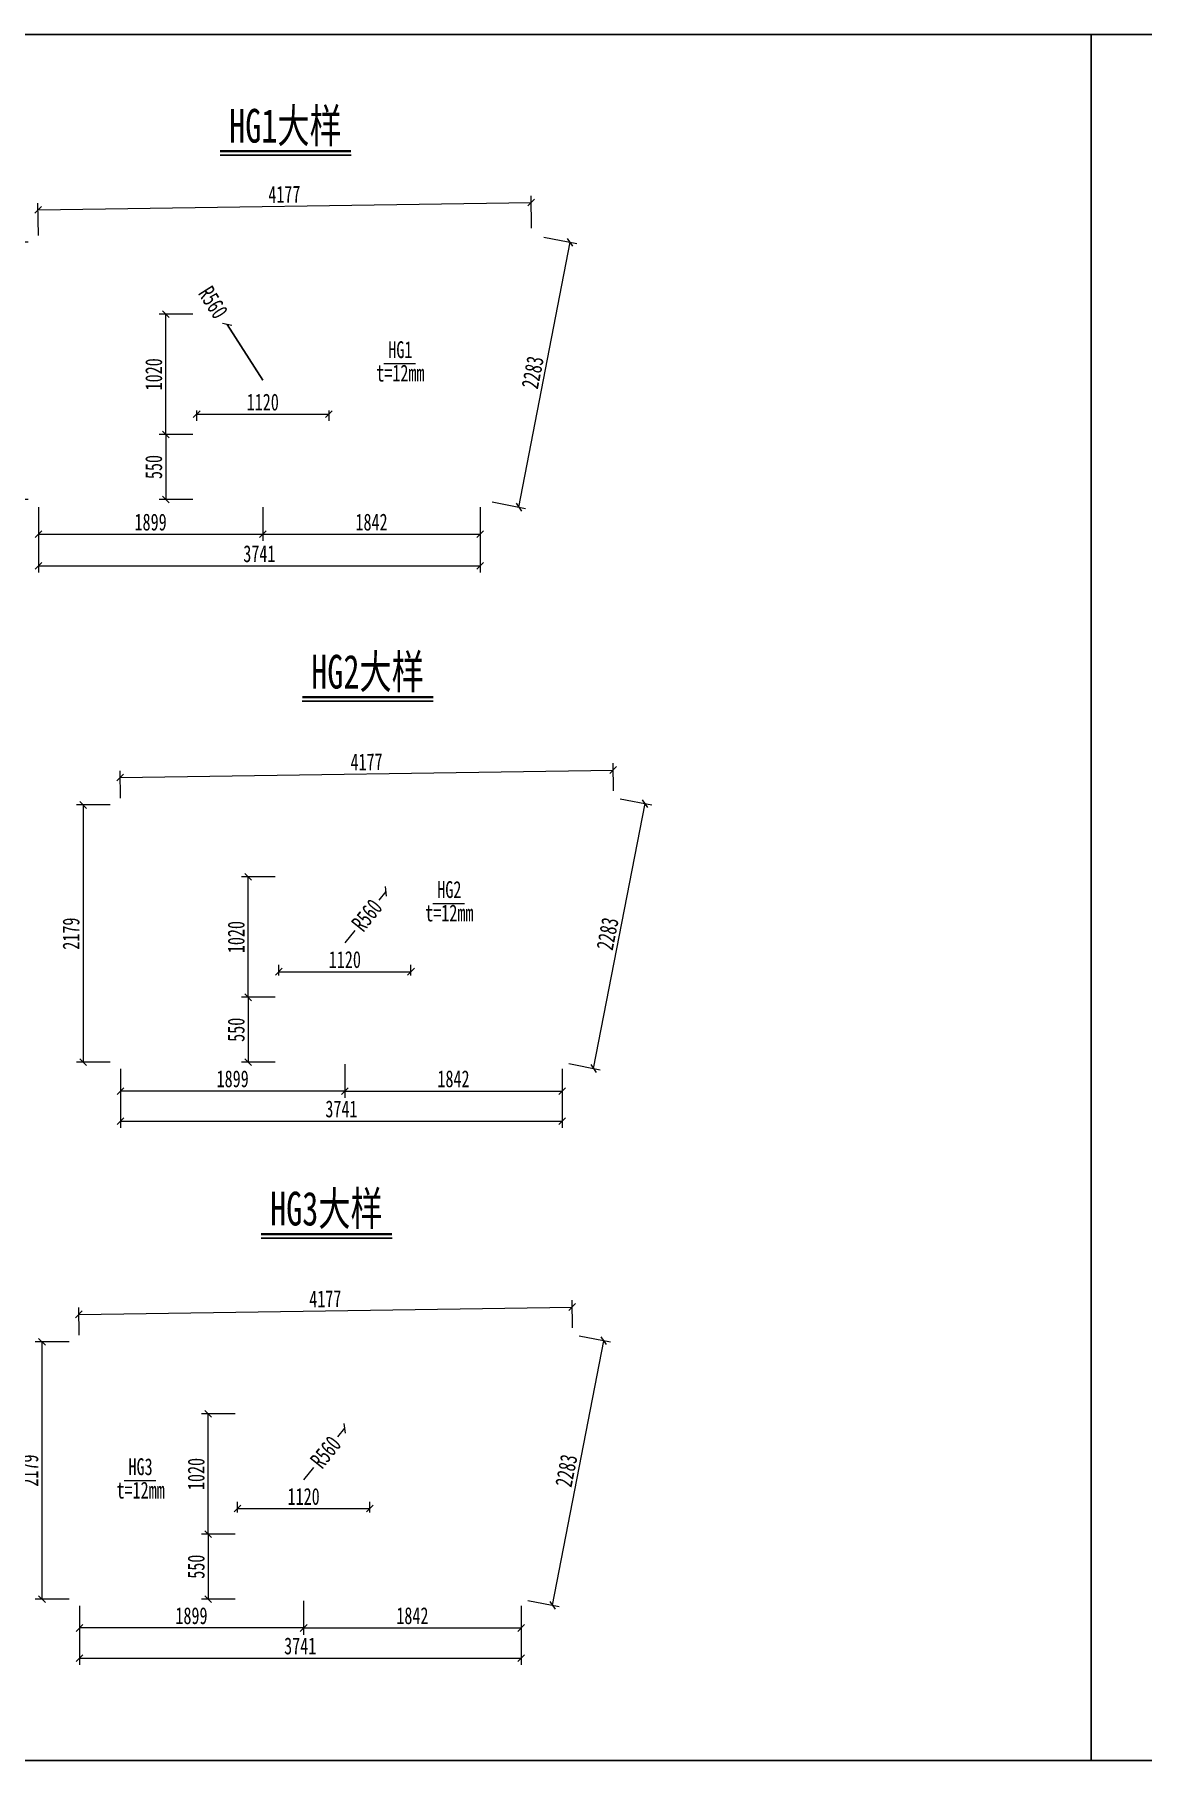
# Model space of a CAD drawing. Header units: millimetres. Extents: x -89049 to 410567, y -307459 to -100425.
# Drawn here: x 335619 to 345002, y -127671 to -113054 of the extents above; entities that cross this region are included whole.
import ezdxf
from ezdxf.enums import TextEntityAlignment as Align

# ---------------------------------------------------------------- set-up
doc = ezdxf.new("R2010")
doc.units = ezdxf.units.MM
doc.layers.get('Defpoints').update_dxf_attribs({"color": 8})
for name, color, linetype, lineweight in [('文字', 7, 'Continuous', 15), ('标注线及字体', 2, 'Continuous', 15), ('细实线', 4, 'Continuous', 15)]:
    doc.layers.add(name, color=color, linetype=linetype, lineweight=lineweight)
doc.styles.add('111', font='', dxfattribs={"width": 0.7})
doc.styles.add('BM_Dim', font='', dxfattribs={"width": 0.85})
doc.styles.get('111').set_extended_font_data('仿宋_GB2312')
doc.styles.get('BM_Dim').set_extended_font_data('仿宋_GB2312')
doc.dimstyles.new('200', dxfattribs={"dimscale": 0, "dimtxt": 2.5, "dimasz": 1, "dimexe": 1, "dimexo": 1, "dimgap": 0.6, "dimtad": 1, "dimdec": 0, "dimdsep": 46, "dimtxsty": '111', "dimblk": 'OBLIQUE', "dimcen": 0, "dimclrd": 4, "dimclre": 4, "dimclrt": 4, "dimadec": 1, "dimazin": 2, "dimtfac": 1, "dimtdec": 0, "dimtix": 1, "dimtmove": 2, "dimatfit": 3, "dimfxl": 4, "dimfxlon": 1, "dimtolj": 1, "dimlwd": -1, "dimlwe": -1, "dimarcsym": 0})

# ---------------------------------------------------------------- blocks, each defined once
blk = doc.blocks.new('_Oblique')
at = {"color": 0, "linetype": 'ByBlock', "lineweight": -2}
blk.add_line((-0.5, -0.5), (0.5, 0.5), dxfattribs=at)
blk = doc.blocks.new('*D952')
at = {"layer": 'Defpoints', "color": 0, "transparency": 16777216}
for p in [(339825, -114477), (335653, -114813), (339829, -114751)]:
    blk.add_point(p, dxfattribs=at)
at = {"layer": '细实线', "color": 4, "transparency": 16777216}
for p, q in [((339829, -114694), (339824, -114420)), ((335652, -114756), (335648, -114482)), ((335649, -114539), (339825, -114477))]:
    blk.add_line(p, q, dxfattribs=at)
at = {"layer": '细实线', "color": 4, "transparency": 16777216, "xscale": 57.14285714285715, "yscale": 57.14285714285715, "zscale": 57.14285714285715}
for p, rotation in [((339825, -114477), 0.8581543109758971), ((335649, -114539), 180.8581543109759)]:
    blk.add_blockref('_Oblique', p, dxfattribs=dict(at, rotation=rotation))
at = {"layer": '细实线', "color": 4, "transparency": 16777216, "insert": (337735, -114407), "char_height": 142.9, "attachment_point": 5, "rotation": 0.8582, "style": '111'}
blk.add_mtext('\\A1;4177', dxfattribs=at)
blk = doc.blocks.new('*D956')
at = {"layer": 'Defpoints', "color": 0, "transparency": 16777216}
for p in [(335653, -116992), (339394, -116992), (339394, -117554)]:
    blk.add_point(p, dxfattribs=at)
at = {"layer": '细实线', "color": 4, "transparency": 16777216}
for p, q in [((335653, -117326), (335653, -117611)), ((339394, -117326), (339394, -117611)), ((335653, -117554), (339394, -117554))]:
    blk.add_line(p, q, dxfattribs=at)
at = {"layer": '细实线', "color": 4, "transparency": 16777216, "xscale": 57.14285714285715, "yscale": 57.14285714285715, "zscale": 57.14285714285715}
for p, rotation in [((335653, -117554), 179.9999999999987), ((339394, -117554), 359.9999999999987)]:
    blk.add_blockref('_Oblique', p, dxfattribs=dict(at, rotation=rotation))
at = {"layer": '细实线', "color": 4, "transparency": 16777216, "insert": (337523, -117452), "char_height": 142.9, "attachment_point": 5, "style": '111'}
blk.add_mtext('\\A1;3741', dxfattribs=at)
blk = doc.blocks.new('*D957')
at = {"layer": 'Defpoints', "color": 0, "transparency": 16777216}
for p in [(339829, -114751), (340156, -114814), (339394, -116992)]:
    blk.add_point(p, dxfattribs=at)
at = {"layer": '细实线', "color": 4, "transparency": 16777216}
for p, q in [((339721, -117056), (340156, -114814)), ((339932, -114771), (340212, -114825)), ((339496, -117012), (339777, -117067))]:
    blk.add_line(p, q, dxfattribs=at)
at = {"layer": '细实线', "color": 4, "transparency": 16777216, "xscale": 57.14285714285715, "yscale": 57.14285714285715, "zscale": 57.14285714285715}
for p, rotation in [((340156, -114814), 78.99999999998352), ((339721, -117056), 258.9999999999835)]:
    blk.add_blockref('_Oblique', p, dxfattribs=dict(at, rotation=rotation))
at = {"layer": '细实线', "color": 4, "transparency": 16777216, "insert": (339838, -115916), "char_height": 142.9, "attachment_point": 5, "rotation": 79, "style": '111'}
blk.add_mtext('\\A1;2283', dxfattribs=at)
blk = doc.blocks.new('*D961')
at = {"layer": 'Defpoints', "color": 0, "transparency": 16777216}
for p in [(335653, -114813), (335338, -116992), (335653, -116992)]:
    blk.add_point(p, dxfattribs=at)
at = {"layer": '细实线', "color": 4, "transparency": 16777216}
for p, q in [((335566, -114813), (335280, -114813)), ((335338, -114813), (335338, -116992)), ((335566, -116992), (335280, -116992))]:
    blk.add_line(p, q, dxfattribs=at)
at = {"layer": '细实线', "color": 4, "transparency": 16777216, "xscale": 57.14285714285715, "yscale": 57.14285714285715, "zscale": 57.14285714285715}
for p, rotation in [((335338, -114813), 90), ((335338, -116992), 270)]:
    blk.add_blockref('_Oblique', p, dxfattribs=dict(at, rotation=rotation))
at = {"layer": '细实线', "color": 4, "transparency": 16777216, "insert": (335235, -115903), "char_height": 142.9, "attachment_point": 5, "rotation": 90, "style": '111'}
blk.add_mtext('\\A1;2179', dxfattribs=at)
blk = doc.blocks.new('*D970')
at = {"layer": 'Defpoints', "color": 0, "transparency": 16777216}
for p in [(337552, -116442), (336732, -116992), (337552, -116992)]:
    blk.add_point(p, dxfattribs=at)
at = {"layer": '细实线', "color": 4, "transparency": 16777216}
for p, q in [((336960, -116442), (336674, -116442)), ((336732, -116442), (336732, -116992)), ((336960, -116992), (336674, -116992))]:
    blk.add_line(p, q, dxfattribs=at)
at = {"layer": '细实线', "color": 4, "transparency": 16777216, "xscale": 57.14285714285715, "yscale": 57.14285714285715, "zscale": 57.14285714285715}
for p, rotation in [((336732, -116442), 90), ((336732, -116992), 270)]:
    blk.add_blockref('_Oblique', p, dxfattribs=dict(at, rotation=rotation))
at = {"layer": '细实线', "color": 4, "transparency": 16777216, "insert": (336629, -116717), "char_height": 142.9, "attachment_point": 5, "rotation": 90, "style": '111'}
blk.add_mtext('\\A1;550', dxfattribs=at)
blk = doc.blocks.new('*D971')
at = {"layer": 'Defpoints', "color": 0, "transparency": 16777216}
for p in [(336732, -115422), (337552, -115422), (337552, -116442)]:
    blk.add_point(p, dxfattribs=at)
at = {"layer": '细实线', "color": 4, "transparency": 16777216}
for p, q in [((336960, -115422), (336674, -115422)), ((336732, -116442), (336732, -115422)), ((336960, -116442), (336674, -116442))]:
    blk.add_line(p, q, dxfattribs=at)
at = {"layer": '细实线', "color": 4, "transparency": 16777216, "xscale": 57.14285714285715, "yscale": 57.14285714285715, "zscale": 57.14285714285715}
for p, rotation in [((336732, -115422), 90), ((336732, -116442), 270)]:
    blk.add_blockref('_Oblique', p, dxfattribs=dict(at, rotation=rotation))
at = {"layer": '细实线', "color": 4, "transparency": 16777216, "insert": (336629, -115932), "char_height": 142.9, "attachment_point": 5, "rotation": 90, "style": '111'}
blk.add_mtext('\\A1;1020', dxfattribs=at)
blk = doc.blocks.new('*D972')
at = {"layer": 'Defpoints', "color": 0, "transparency": 16777216}
for p in [(337552, -116442), (335653, -116992), (337552, -117286)]:
    blk.add_point(p, dxfattribs=at)
at = {"layer": '细实线', "color": 4, "transparency": 16777216}
for p, q in [((335653, -117058), (335653, -117343)), ((337552, -117058), (337552, -117343)), ((335653, -117286), (337552, -117286))]:
    blk.add_line(p, q, dxfattribs=at)
at = {"layer": '细实线', "color": 4, "transparency": 16777216, "xscale": 57.14285714285715, "yscale": 57.14285714285715, "zscale": 57.14285714285715, "rotation": 180}
blk.add_blockref('_Oblique', (335653, -117286), dxfattribs=at)
at = {"layer": '细实线', "color": 4, "transparency": 16777216, "xscale": 57.14285714285715, "yscale": 57.14285714285715, "zscale": 57.14285714285715}
blk.add_blockref('_Oblique', (337552, -117286), dxfattribs=at)
at = {"layer": '细实线', "color": 4, "transparency": 16777216, "insert": (336602, -117184), "char_height": 142.9, "attachment_point": 5, "style": '111'}
blk.add_mtext('\\A1;1899', dxfattribs=at)
blk = doc.blocks.new('*D973')
at = {"layer": 'Defpoints', "color": 0, "transparency": 16777216}
for p in [(337552, -116442), (339394, -116992), (339394, -117286)]:
    blk.add_point(p, dxfattribs=at)
at = {"layer": '细实线', "color": 4, "transparency": 16777216}
for p, q in [((337552, -117058), (337552, -117343)), ((339394, -117058), (339394, -117343)), ((337552, -117286), (339394, -117286))]:
    blk.add_line(p, q, dxfattribs=at)
at = {"layer": '细实线', "color": 4, "transparency": 16777216, "xscale": 57.14285714285715, "yscale": 57.14285714285715, "zscale": 57.14285714285715, "rotation": 180}
blk.add_blockref('_Oblique', (337552, -117286), dxfattribs=at)
at = {"layer": '细实线', "color": 4, "transparency": 16777216, "xscale": 57.14285714285715, "yscale": 57.14285714285715, "zscale": 57.14285714285715}
blk.add_blockref('_Oblique', (339394, -117286), dxfattribs=at)
at = {"layer": '细实线', "color": 4, "transparency": 16777216, "insert": (338473, -117184), "char_height": 142.9, "attachment_point": 5, "style": '111'}
blk.add_mtext('\\A1;1842', dxfattribs=at)
blk = doc.blocks.new('*D974')
at = {"layer": 'Defpoints', "color": 0, "transparency": 16777216}
for p in [(336992, -116182), (338112, -116182), (338112, -116270)]:
    blk.add_point(p, dxfattribs=at)
at = {"layer": '细实线', "color": 4, "transparency": 16777216}
for p, q in [((336992, -116239), (336992, -116327)), ((336992, -116270), (338112, -116270)), ((338112, -116239), (338112, -116327))]:
    blk.add_line(p, q, dxfattribs=at)
at = {"layer": '细实线', "color": 4, "transparency": 16777216, "xscale": 57.14285714285715, "yscale": 57.14285714285715, "zscale": 57.14285714285715, "rotation": 180}
blk.add_blockref('_Oblique', (336992, -116270), dxfattribs=at)
at = {"layer": '细实线', "color": 4, "transparency": 16777216, "xscale": 57.14285714285715, "yscale": 57.14285714285715, "zscale": 57.14285714285715}
blk.add_blockref('_Oblique', (338112, -116270), dxfattribs=at)
at = {"layer": '细实线', "color": 4, "transparency": 16777216, "insert": (337552, -116168), "char_height": 142.9, "attachment_point": 5, "style": '111'}
blk.add_mtext('\\A1;1120', dxfattribs=at)
blk = doc.blocks.new('*D975')
at = {"layer": 'Defpoints', "color": 0, "transparency": 16777216}
for p in [(337251, -115510), (337552, -115982)]:
    blk.add_point(p, dxfattribs=at)
at = {"layer": '细实线', "color": 4, "transparency": 16777216}
for p, q in [((337251, -115510), (337552, -115982)), ((337552, -115982), (337251, -115510))]:
    blk.add_line(p, q, dxfattribs=at)
at = {"layer": '细实线', "color": 4, "transparency": 16777216, "xscale": 57.14285714285715, "yscale": 57.14285714285715, "zscale": 57.14285714285715, "rotation": 122.5175892458317}
blk.add_blockref('_Oblique', (337251, -115510), dxfattribs=at)
at = {"layer": '细实线', "color": 4, "transparency": 16777216, "insert": (337132, -115323), "char_height": 142.9, "attachment_point": 5, "rotation": 302.5176, "style": '111'}
blk.add_mtext('\\A1;R560', dxfattribs=at)
blk = doc.blocks.new('*D982')
at = {"layer": 'Defpoints', "color": 0, "transparency": 16777216}
for p in [(340520, -119283), (340524, -119517), (336347, -119579)]:
    blk.add_point(p, dxfattribs=at)
at = {"layer": '细实线', "color": 4, "transparency": 16777216}
for p, q in [((340523, -119460), (340520, -119226)), ((336347, -119522), (336343, -119289)), ((336344, -119346), (340520, -119283))]:
    blk.add_line(p, q, dxfattribs=at)
at = {"layer": '细实线', "color": 4, "transparency": 16777216, "xscale": 57.14285714285715, "yscale": 57.14285714285715, "zscale": 57.14285714285715}
for p, rotation in [((340520, -119283), 0.8581543109778931), ((336344, -119346), 180.8581543109779)]:
    blk.add_blockref('_Oblique', p, dxfattribs=dict(at, rotation=rotation))
at = {"layer": '细实线', "color": 4, "transparency": 16777216, "insert": (338431, -119214), "char_height": 142.9, "attachment_point": 5, "rotation": 0.8582, "style": '111'}
blk.add_mtext('\\A1;4177', dxfattribs=at)
blk = doc.blocks.new('*D1011')
at = {"layer": 'Defpoints', "color": 0, "transparency": 16777216}
for p in [(336347, -119579), (336031, -121758), (336347, -121758)]:
    blk.add_point(p, dxfattribs=at)
at = {"layer": '细实线', "color": 4, "transparency": 16777216}
for p, q in [((336259, -119579), (335974, -119579)), ((336031, -119579), (336031, -121758)), ((336259, -121758), (335974, -121758))]:
    blk.add_line(p, q, dxfattribs=at)
at = {"layer": '细实线', "color": 4, "transparency": 16777216, "xscale": 57.14285714285715, "yscale": 57.14285714285715, "zscale": 57.14285714285715}
for p, rotation in [((336031, -119579), 90), ((336031, -121758), 270)]:
    blk.add_blockref('_Oblique', p, dxfattribs=dict(at, rotation=rotation))
at = {"layer": '细实线', "color": 4, "transparency": 16777216, "insert": (335929, -120669), "char_height": 142.9, "attachment_point": 5, "rotation": 90, "style": '111'}
blk.add_mtext('\\A1;2179', dxfattribs=at)
blk = doc.blocks.new('*D1012')
at = {"layer": 'Defpoints', "color": 0, "transparency": 16777216}
for p in [(336347, -121758), (340088, -121758), (340088, -122257)]:
    blk.add_point(p, dxfattribs=at)
at = {"layer": '细实线', "color": 4, "transparency": 16777216}
for p, q in [((336347, -122028), (336347, -122314)), ((340088, -122028), (340088, -122314)), ((336347, -122257), (340088, -122257))]:
    blk.add_line(p, q, dxfattribs=at)
at = {"layer": '细实线', "color": 4, "transparency": 16777216, "xscale": 57.14285714285715, "yscale": 57.14285714285715, "zscale": 57.14285714285715, "rotation": 180}
blk.add_blockref('_Oblique', (336347, -122257), dxfattribs=at)
at = {"layer": '细实线', "color": 4, "transparency": 16777216, "xscale": 57.14285714285715, "yscale": 57.14285714285715, "zscale": 57.14285714285715}
blk.add_blockref('_Oblique', (340088, -122257), dxfattribs=at)
at = {"layer": '细实线', "color": 4, "transparency": 16777216, "insert": (338218, -122154), "char_height": 142.9, "attachment_point": 5, "style": '111'}
blk.add_mtext('\\A1;3741', dxfattribs=at)
blk = doc.blocks.new('*D1013')
at = {"layer": 'Defpoints', "color": 0, "transparency": 16777216}
for p in [(338247, -121208), (336347, -121758), (336347, -122002)]:
    blk.add_point(p, dxfattribs=at)
at = {"layer": '细实线', "color": 4, "transparency": 16777216}
for p, q in [((336347, -121815), (336347, -122059)), ((338247, -121773), (338247, -122059)), ((338247, -122002), (336347, -122002))]:
    blk.add_line(p, q, dxfattribs=at)
at = {"layer": '细实线', "color": 4, "transparency": 16777216, "xscale": 57.14285714285715, "yscale": 57.14285714285715, "zscale": 57.14285714285715, "rotation": 180}
blk.add_blockref('_Oblique', (336347, -122002), dxfattribs=at)
at = {"layer": '细实线', "color": 4, "transparency": 16777216, "xscale": 57.14285714285715, "yscale": 57.14285714285715, "zscale": 57.14285714285715}
blk.add_blockref('_Oblique', (338247, -122002), dxfattribs=at)
at = {"layer": '细实线', "color": 4, "transparency": 16777216, "insert": (337297, -121899), "char_height": 142.9, "attachment_point": 5, "style": '111'}
blk.add_mtext('\\A1;1899', dxfattribs=at)
blk = doc.blocks.new('*D1014')
at = {"layer": 'Defpoints', "color": 0, "transparency": 16777216}
for p in [(338247, -121208), (340088, -121758), (340088, -122002)]:
    blk.add_point(p, dxfattribs=at)
at = {"layer": '细实线', "color": 4, "transparency": 16777216}
for p, q in [((338247, -121773), (338247, -122059)), ((340088, -121815), (340088, -122059)), ((338247, -122002), (340088, -122002))]:
    blk.add_line(p, q, dxfattribs=at)
at = {"layer": '细实线', "color": 4, "transparency": 16777216, "xscale": 57.14285714285715, "yscale": 57.14285714285715, "zscale": 57.14285714285715, "rotation": 180}
blk.add_blockref('_Oblique', (338247, -122002), dxfattribs=at)
at = {"layer": '细实线', "color": 4, "transparency": 16777216, "xscale": 57.14285714285715, "yscale": 57.14285714285715, "zscale": 57.14285714285715}
blk.add_blockref('_Oblique', (340088, -122002), dxfattribs=at)
at = {"layer": '细实线', "color": 4, "transparency": 16777216, "insert": (339167, -121899), "char_height": 142.9, "attachment_point": 5, "style": '111'}
blk.add_mtext('\\A1;1842', dxfattribs=at)
blk = doc.blocks.new('*D1015')
at = {"layer": 'Defpoints', "color": 0, "transparency": 16777216}
for p in [(340524, -119517), (340790, -119568), (340088, -121758)]:
    blk.add_point(p, dxfattribs=at)
at = {"layer": '细实线', "color": 4, "transparency": 16777216}
for p, q in [((340580, -119528), (340846, -119579)), ((340354, -121810), (340790, -119568)), ((340144, -121769), (340410, -121821))]:
    blk.add_line(p, q, dxfattribs=at)
at = {"layer": '细实线', "color": 4, "transparency": 16777216, "xscale": 57.14285714285715, "yscale": 57.14285714285715, "zscale": 57.14285714285715}
for p, rotation in [((340790, -119568), 78.99999999998086), ((340354, -121810), 258.9999999999808)]:
    blk.add_blockref('_Oblique', p, dxfattribs=dict(at, rotation=rotation))
at = {"layer": '细实线', "color": 4, "transparency": 16777216, "insert": (340472, -120670), "char_height": 142.9, "attachment_point": 5, "rotation": 79, "style": '111'}
blk.add_mtext('\\A1;2283', dxfattribs=at)
blk = doc.blocks.new('*D1016')
at = {"layer": 'Defpoints', "color": 0, "transparency": 16777216}
for p in [(338236, -121208), (337429, -121758), (338236, -121758)]:
    blk.add_point(p, dxfattribs=at)
at = {"layer": '细实线', "color": 4, "transparency": 16777216}
for p, q in [((337658, -121208), (337372, -121208)), ((337429, -121208), (337429, -121758)), ((337658, -121758), (337372, -121758))]:
    blk.add_line(p, q, dxfattribs=at)
at = {"layer": '细实线', "color": 4, "transparency": 16777216, "xscale": 57.14285714285715, "yscale": 57.14285714285715, "zscale": 57.14285714285715}
for p, rotation in [((337429, -121208), 90), ((337429, -121758), 270)]:
    blk.add_blockref('_Oblique', p, dxfattribs=dict(at, rotation=rotation))
at = {"layer": '细实线', "color": 4, "transparency": 16777216, "insert": (337327, -121483), "char_height": 142.9, "attachment_point": 5, "rotation": 90, "style": '111'}
blk.add_mtext('\\A1;550', dxfattribs=at)
blk = doc.blocks.new('*D1017')
at = {"layer": 'Defpoints', "color": 0, "transparency": 16777216}
for p in [(337429, -120188), (338236, -120188), (338236, -121208)]:
    blk.add_point(p, dxfattribs=at)
at = {"layer": '细实线', "color": 4, "transparency": 16777216}
for p, q in [((337658, -120188), (337372, -120188)), ((337429, -121208), (337429, -120188)), ((337658, -121208), (337372, -121208))]:
    blk.add_line(p, q, dxfattribs=at)
at = {"layer": '细实线', "color": 4, "transparency": 16777216, "xscale": 57.14285714285715, "yscale": 57.14285714285715, "zscale": 57.14285714285715}
for p, rotation in [((337429, -120188), 90), ((337429, -121208), 270)]:
    blk.add_blockref('_Oblique', p, dxfattribs=dict(at, rotation=rotation))
at = {"layer": '细实线', "color": 4, "transparency": 16777216, "insert": (337327, -120698), "char_height": 142.9, "attachment_point": 5, "rotation": 90, "style": '111'}
blk.add_mtext('\\A1;1020', dxfattribs=at)
blk = doc.blocks.new('*D1018')
at = {"layer": 'Defpoints', "color": 0, "transparency": 16777216}
for p in [(338807, -120991), (337687, -121080), (338807, -121080)]:
    blk.add_point(p, dxfattribs=at)
at = {"layer": '细实线', "color": 4, "transparency": 16777216}
for p, q in [((337687, -121022), (337687, -120934)), ((337687, -120991), (338807, -120991)), ((338807, -121022), (338807, -120934))]:
    blk.add_line(p, q, dxfattribs=at)
at = {"layer": '细实线', "color": 4, "transparency": 16777216, "xscale": 57.14285714285715, "yscale": 57.14285714285715, "zscale": 57.14285714285715, "rotation": 180}
blk.add_blockref('_Oblique', (337687, -120991), dxfattribs=at)
at = {"layer": '细实线', "color": 4, "transparency": 16777216, "xscale": 57.14285714285715, "yscale": 57.14285714285715, "zscale": 57.14285714285715}
blk.add_blockref('_Oblique', (338807, -120991), dxfattribs=at)
at = {"layer": '细实线', "color": 4, "transparency": 16777216, "insert": (338247, -120889), "char_height": 142.9, "attachment_point": 5, "style": '111'}
blk.add_mtext('\\A1;1120', dxfattribs=at)
blk = doc.blocks.new('*D1019')
at = {"layer": 'Defpoints', "color": 0, "transparency": 16777216}
for p in [(338596, -120311), (338247, -120748)]:
    blk.add_point(p, dxfattribs=at)
at = {"layer": '细实线', "color": 4, "transparency": 16777216}
for p, q in [((338538, -120384), (338596, -120311)), ((338331, -120643), (338247, -120748))]:
    blk.add_line(p, q, dxfattribs=at)
at = {"layer": '细实线', "color": 4, "transparency": 16777216, "xscale": 57.14285714285715, "yscale": 57.14285714285715, "zscale": 57.14285714285715, "rotation": 51.36804241494632}
blk.add_blockref('_Oblique', (338596, -120311), dxfattribs=at)
at = {"layer": '细实线', "color": 4, "transparency": 16777216, "insert": (338434, -120513), "char_height": 142.9, "attachment_point": 5, "rotation": 51.368, "style": '111'}
blk.add_mtext('\\A1;R560', dxfattribs=at)
blk = doc.blocks.new('*D1027')
at = {"layer": 'Defpoints', "color": 0, "transparency": 16777216}
for p in [(337898, -125755), (335999, -126305), (335999, -126549)]:
    blk.add_point(p, dxfattribs=at)
at = {"layer": '细实线', "color": 4, "transparency": 16777216}
for p, q in [((335999, -126362), (335999, -126606)), ((337898, -126320), (337898, -126606)), ((337898, -126549), (335999, -126549))]:
    blk.add_line(p, q, dxfattribs=at)
at = {"layer": '细实线', "color": 4, "transparency": 16777216, "xscale": 57.14285714285715, "yscale": 57.14285714285715, "zscale": 57.14285714285715, "rotation": 180}
blk.add_blockref('_Oblique', (335999, -126549), dxfattribs=at)
at = {"layer": '细实线', "color": 4, "transparency": 16777216, "xscale": 57.14285714285715, "yscale": 57.14285714285715, "zscale": 57.14285714285715}
blk.add_blockref('_Oblique', (337898, -126549), dxfattribs=at)
at = {"layer": '细实线', "color": 4, "transparency": 16777216, "insert": (336948, -126446), "char_height": 142.9, "attachment_point": 5, "style": '111'}
blk.add_mtext('\\A1;1899', dxfattribs=at)
blk = doc.blocks.new('*D1028')
at = {"layer": 'Defpoints', "color": 0, "transparency": 16777216}
for p in [(337898, -125755), (339740, -126305), (339740, -126549)]:
    blk.add_point(p, dxfattribs=at)
at = {"layer": '细实线', "color": 4, "transparency": 16777216}
for p, q in [((337898, -126320), (337898, -126606)), ((339740, -126362), (339740, -126606)), ((337898, -126549), (339740, -126549))]:
    blk.add_line(p, q, dxfattribs=at)
at = {"layer": '细实线', "color": 4, "transparency": 16777216, "xscale": 57.14285714285715, "yscale": 57.14285714285715, "zscale": 57.14285714285715, "rotation": 180}
blk.add_blockref('_Oblique', (337898, -126549), dxfattribs=at)
at = {"layer": '细实线', "color": 4, "transparency": 16777216, "xscale": 57.14285714285715, "yscale": 57.14285714285715, "zscale": 57.14285714285715}
blk.add_blockref('_Oblique', (339740, -126549), dxfattribs=at)
at = {"layer": '细实线', "color": 4, "transparency": 16777216, "insert": (338819, -126446), "char_height": 142.9, "attachment_point": 5, "style": '111'}
blk.add_mtext('\\A1;1842', dxfattribs=at)
blk = doc.blocks.new('*D1029')
at = {"layer": 'Defpoints', "color": 0, "transparency": 16777216}
for p in [(337898, -125755), (337090, -126305), (337898, -126305)]:
    blk.add_point(p, dxfattribs=at)
at = {"layer": '细实线', "color": 4, "transparency": 16777216}
for p, q in [((337319, -125755), (337033, -125755)), ((337090, -125755), (337090, -126305)), ((337319, -126305), (337033, -126305))]:
    blk.add_line(p, q, dxfattribs=at)
at = {"layer": '细实线', "color": 4, "transparency": 16777216, "xscale": 57.14285714285715, "yscale": 57.14285714285715, "zscale": 57.14285714285715}
for p, rotation in [((337090, -125755), 90), ((337090, -126305), 270)]:
    blk.add_blockref('_Oblique', p, dxfattribs=dict(at, rotation=rotation))
at = {"layer": '细实线', "color": 4, "transparency": 16777216, "insert": (336988, -126030), "char_height": 142.9, "attachment_point": 5, "rotation": 90, "style": '111'}
blk.add_mtext('\\A1;550', dxfattribs=at)
blk = doc.blocks.new('*D1030')
at = {"layer": 'Defpoints', "color": 0, "transparency": 16777216}
for p in [(337090, -124735), (337898, -124735), (337898, -125755)]:
    blk.add_point(p, dxfattribs=at)
at = {"layer": '细实线', "color": 4, "transparency": 16777216}
for p, q in [((337319, -124735), (337033, -124735)), ((337090, -125755), (337090, -124735)), ((337319, -125755), (337033, -125755))]:
    blk.add_line(p, q, dxfattribs=at)
at = {"layer": '细实线', "color": 4, "transparency": 16777216, "xscale": 57.14285714285715, "yscale": 57.14285714285715, "zscale": 57.14285714285715}
for p, rotation in [((337090, -124735), 90), ((337090, -125755), 270)]:
    blk.add_blockref('_Oblique', p, dxfattribs=dict(at, rotation=rotation))
at = {"layer": '细实线', "color": 4, "transparency": 16777216, "insert": (336988, -125245), "char_height": 142.9, "attachment_point": 5, "rotation": 90, "style": '111'}
blk.add_mtext('\\A1;1020', dxfattribs=at)
blk = doc.blocks.new('*D1031')
at = {"layer": 'Defpoints', "color": 0, "transparency": 16777216}
for p in [(338458, -125538), (337338, -125627), (338458, -125627)]:
    blk.add_point(p, dxfattribs=at)
at = {"layer": '细实线', "color": 4, "transparency": 16777216}
for p, q in [((337338, -125570), (337338, -125481)), ((337338, -125538), (338458, -125538)), ((338458, -125570), (338458, -125481))]:
    blk.add_line(p, q, dxfattribs=at)
at = {"layer": '细实线', "color": 4, "transparency": 16777216, "xscale": 57.14285714285715, "yscale": 57.14285714285715, "zscale": 57.14285714285715, "rotation": 180}
blk.add_blockref('_Oblique', (337338, -125538), dxfattribs=at)
at = {"layer": '细实线', "color": 4, "transparency": 16777216, "xscale": 57.14285714285715, "yscale": 57.14285714285715, "zscale": 57.14285714285715}
blk.add_blockref('_Oblique', (338458, -125538), dxfattribs=at)
at = {"layer": '细实线', "color": 4, "transparency": 16777216, "insert": (337898, -125436), "char_height": 142.9, "attachment_point": 5, "style": '111'}
blk.add_mtext('\\A1;1120', dxfattribs=at)
blk = doc.blocks.new('*D1032')
at = {"layer": 'Defpoints', "color": 0, "transparency": 16777216}
for p in [(338247, -124858), (337898, -125295)]:
    blk.add_point(p, dxfattribs=at)
at = {"layer": '细实线', "color": 4, "transparency": 16777216}
for p, q in [((338189, -124931), (338247, -124858)), ((337982, -125190), (337898, -125295))]:
    blk.add_line(p, q, dxfattribs=at)
at = {"layer": '细实线', "color": 4, "transparency": 16777216, "xscale": 57.14285714285715, "yscale": 57.14285714285715, "zscale": 57.14285714285715, "rotation": 51.36804241494632}
blk.add_blockref('_Oblique', (338247, -124858), dxfattribs=at)
at = {"layer": '细实线', "color": 4, "transparency": 16777216, "insert": (338085, -125060), "char_height": 142.9, "attachment_point": 5, "rotation": 51.368, "style": '111'}
blk.add_mtext('\\A1;R560', dxfattribs=at)
blk = doc.blocks.new('*D1035')
at = {"layer": 'Defpoints', "color": 0, "transparency": 16777216}
for p in [(340172, -123831), (340175, -124064), (335999, -124126)]:
    blk.add_point(p, dxfattribs=at)
at = {"layer": '细实线', "color": 4, "transparency": 16777216}
for p, q in [((340174, -124007), (340171, -123773)), ((335998, -124069), (335994, -123836)), ((335995, -123893), (340172, -123831))]:
    blk.add_line(p, q, dxfattribs=at)
at = {"layer": '细实线', "color": 4, "transparency": 16777216, "xscale": 57.14285714285715, "yscale": 57.14285714285715, "zscale": 57.14285714285715}
for p, rotation in [((340172, -123831), 0.8581543109791144), ((335995, -123893), 180.8581543109791)]:
    blk.add_blockref('_Oblique', p, dxfattribs=dict(at, rotation=rotation))
at = {"layer": '细实线', "color": 4, "transparency": 16777216, "insert": (338082, -123761), "char_height": 142.9, "attachment_point": 5, "rotation": 0.8582, "style": '111'}
blk.add_mtext('\\A1;4177', dxfattribs=at)
blk = doc.blocks.new('*D1033')
at = {"layer": 'Defpoints', "color": 0, "transparency": 16777216}
for p in [(335999, -126305), (339740, -126305), (339740, -126804)]:
    blk.add_point(p, dxfattribs=at)
at = {"layer": '细实线', "color": 4, "transparency": 16777216}
for p, q in [((335999, -126575), (335999, -126861)), ((339740, -126575), (339740, -126861)), ((335999, -126804), (339740, -126804))]:
    blk.add_line(p, q, dxfattribs=at)
at = {"layer": '细实线', "color": 4, "transparency": 16777216, "xscale": 57.14285714285715, "yscale": 57.14285714285715, "zscale": 57.14285714285715, "rotation": 180}
blk.add_blockref('_Oblique', (335999, -126804), dxfattribs=at)
at = {"layer": '细实线', "color": 4, "transparency": 16777216, "xscale": 57.14285714285715, "yscale": 57.14285714285715, "zscale": 57.14285714285715}
blk.add_blockref('_Oblique', (339740, -126804), dxfattribs=at)
at = {"layer": '细实线', "color": 4, "transparency": 16777216, "insert": (337869, -126702), "char_height": 142.9, "attachment_point": 5, "style": '111'}
blk.add_mtext('\\A1;3741', dxfattribs=at)
blk = doc.blocks.new('*D1034')
at = {"layer": 'Defpoints', "color": 0, "transparency": 16777216}
for p in [(340175, -124064), (340441, -124116), (339740, -126305)]:
    blk.add_point(p, dxfattribs=at)
at = {"layer": '细实线', "color": 4, "transparency": 16777216}
for p, q in [((340231, -124075), (340497, -124126)), ((340006, -126357), (340441, -124116)), ((339796, -126316), (340062, -126368))]:
    blk.add_line(p, q, dxfattribs=at)
at = {"layer": '细实线', "color": 4, "transparency": 16777216, "xscale": 57.14285714285715, "yscale": 57.14285714285715, "zscale": 57.14285714285715}
for p, rotation in [((340441, -124116), 78.99999999998086), ((340006, -126357), 258.9999999999808)]:
    blk.add_blockref('_Oblique', p, dxfattribs=dict(at, rotation=rotation))
at = {"layer": '细实线', "color": 4, "transparency": 16777216, "insert": (340123, -125217), "char_height": 142.9, "attachment_point": 5, "rotation": 79, "style": '111'}
blk.add_mtext('\\A1;2283', dxfattribs=at)
blk = doc.blocks.new('*D1036')
at = {"layer": 'Defpoints', "color": 0, "transparency": 16777216}
for p in [(335999, -124126), (335682, -126305), (335999, -126305)]:
    blk.add_point(p, dxfattribs=at)
at = {"layer": '细实线', "color": 4, "transparency": 16777216}
for p, q in [((335911, -124126), (335625, -124126)), ((335682, -124126), (335682, -126305)), ((335911, -126305), (335625, -126305))]:
    blk.add_line(p, q, dxfattribs=at)
at = {"layer": '细实线', "color": 4, "transparency": 16777216, "xscale": 57.14285714285715, "yscale": 57.14285714285715, "zscale": 57.14285714285715}
for p, rotation in [((335682, -124126), 90), ((335682, -126305), 270)]:
    blk.add_blockref('_Oblique', p, dxfattribs=dict(at, rotation=rotation))
at = {"layer": '细实线', "color": 4, "transparency": 16777216, "insert": (335580, -125216), "char_height": 142.9, "attachment_point": 5, "rotation": 90, "style": '111'}
blk.add_mtext('\\A1;2179', dxfattribs=at)

msp = doc.modelspace()

# ---------------------------------------------------------------- linework, layer by layer
at = {"color": 4}
for p, q in [((337190.8, -114077.2), (338300.2, -114077.2)), ((337886, -118700.8), (338995.4, -118700.8)), ((337537.3, -123247.9), (338646.7, -123247.9))]:
    msp.add_line(p, q, dxfattribs=at)
at = {"color": 6, "const_width": 20.6}
for points in [[(337190.8, -114042.9), (338300.2, -114042.9)], [(337886, -118666.5), (338995.4, -118666.5)], [(337537.3, -123213.7), (338646.7, -123213.7)]]:
    msp.add_lwpolyline(points, dxfattribs=at)
at = {"layer": 'Defpoints'}
for points in [[(322566.6, -113054.1), (344566.6, -113054.1), (344566.6, -127671.3), (322566.6, -127671.3)], [(344566.6, -113054.1), (366566.6, -113054.1), (366566.6, -127671.3), (344566.6, -127671.3)]]:
    msp.add_lwpolyline(points, close=True, dxfattribs=at)
at = {"layer": '细实线'}
for p, q in [((338578, -115840.2), (338846.8, -115840.2)), ((338992.3, -120412.4), (339261, -120412.4)), ((336377.6, -125300.6), (336646.3, -125300.6))]:
    msp.add_line(p, q, dxfattribs=at)

# ---------------------------------------------------------------- texts
at = {"layer": '文字', "style": 'BM_Dim', "width": 0.7}
for s, p in [('HG1', (338717.5, -115837.1)), ('t=12mm', (338717.5, -116035.5)), ('HG2', (339131.8, -120409.4)), ('t=12mm', (339131.8, -120607.7)), ('HG3', (336517.1, -125297.5)), ('t=12mm', (336517.1, -125495.9))]:
    msp.add_text(s, height=142.86, dxfattribs=at).set_placement(p, align=Align.BOTTOM_CENTER)
at = {"layer": '标注线及字体', "style": '111', "width": 0.7}
for s, p in [('HG1大样', (337744.4, -113820.7)), ('HG2大样', (338439.6, -118444.3)), ('HG3大样', (338090.9, -122991.4))]:
    msp.add_text(s, height=285.71, dxfattribs=at).set_placement(p, align=Align.MIDDLE)

# ---------------------------------------------------------------- dimensions: what is measured, and where the dimension line sits
at = {"layer": '细实线'}
for p1, p2, distance, picture, middle in [((335652.8, -114813.4), (339829.4, -114750.9), 274.2, '*D952', (337735.5, -114407.3)), ((339393.7, -116992.2), (339829.4, -114750.9), -333.1, '*D957', (339838.2, -115915.6)), ((335652.8, -116992.2), (339393.7, -116992.2), -562.1, '*D956', (337523.2, -117452.1)), ((336347.4, -119579.3), (340524, -119516.7), 233.3, '*D982', (338430.7, -119214)), ((340088.3, -121758.1), (340524, -119516.7), -271, '*D1015', (340471.8, -120669.6)), ((335998.7, -124126.4), (340175.2, -124063.8), 233.3, '*D1035', (338081.9, -123761.2)), ((339739.6, -126305.2), (340175.2, -124063.8), -271, '*D1034', (340123.1, -125216.7))]:
    dim = msp.add_aligned_dim(p1=p1, p2=p2, distance=distance, dimstyle='200', override={"dimscale": 57.142857, "dimblk": 'Oblique'}, dxfattribs=at)
    dim.commit()
    dim.dimension.update_dxf_attribs({"geometry": picture, "text_midpoint": middle})
for base, p1, p2, angle, picture, middle in [((335337.6, -116992.2), (335652.8, -114813.4), (335652.8, -116992.2), 90, '*D961', (335235.3, -115902.8)), ((336731.6, -115422.2), (337551.9, -116442.2), (337551.9, -115422.2), 90, '*D971', (336629.3, -115932.2)), ((336731.6, -116992.2), (337551.9, -116442.2), (337551.9, -116992.2), 90, '*D970', (336629.3, -116717.2)), ((336030.9, -121758.1), (336347.4, -119579.3), (336347.4, -121758.1), 90, '*D1011', (335928.6, -120668.7)), ((337428.9, -120188.1), (338236.4, -121208.1), (338236.4, -120188.1), 90, '*D1017', (337326.7, -120698.1)), ((337428.9, -121758.1), (338236.4, -121208.1), (338236.4, -121758.1), 90, '*D1016', (337326.7, -121483.1)), ((340088.3, -122001.6), (338246.5, -121208.1), (340088.3, -121758.1), 180, '*D1014', (339167.4, -121899.3)), ((335682.1, -126305.2), (335998.7, -124126.4), (335998.7, -126305.2), 90, '*D1036', (335579.9, -125215.8)), ((337090.3, -124735.2), (337897.8, -125755.2), (337897.8, -124735.2), 90, '*D1030', (336988.1, -125245.2)), ((337090.3, -126305.2), (337897.8, -125755.2), (337897.8, -126305.2), 90, '*D1029', (336988.1, -126030.2)), ((339739.6, -126548.7), (337897.8, -125755.2), (339739.6, -126305.2), 180, '*D1028', (338818.7, -126446.5))]:
    dim = msp.add_linear_dim(base=base, p1=p1, p2=p2, angle=angle, dimstyle='200', override={"dimscale": 57.142857, "dimblk": 'Oblique'}, dxfattribs=at)
    dim.commit()
    dim.dimension.update_dxf_attribs({"geometry": picture, "text_midpoint": middle})
for center, mpoint, picture, middle in [((337551.9, -115982.2), (337250.9, -115510), '*D975', (337131.8, -115323.1)), ((338246.5, -120748.1), (338596.2, -120310.6), '*D1019', (338434.2, -120513.3)), ((337897.8, -125295.2), (338247.4, -124857.7), '*D1032', (338085.4, -125060.4))]:
    dim = msp.add_radius_dim(center=center, mpoint=mpoint, dimstyle='200', override={"dimscale": 57.142857, "dimblk": 'Oblique'}, dxfattribs=at)
    dim.commit()
    dim.dimension.update_dxf_attribs({"geometry": picture, "text_midpoint": middle, "dimtype": 164})
for base, p1, p2, picture, middle in [((338111.9, -116270.2), (336991.9, -116182.2), (338111.9, -116182.2), '*D974', (337551.9, -116168)), ((337551.9, -117286.1), (335652.8, -116992.2), (337551.9, -116442.2), '*D972', (336602.4, -117183.9)), ((339393.7, -117286.1), (337551.9, -116442.2), (339393.7, -116992.2), '*D973', (338472.8, -117183.9)), ((338806.5, -120990.8), (337686.5, -121079.6), (338806.5, -121079.6), '*D1018', (338246.5, -120888.6)), ((336347.4, -122001.6), (338246.5, -121208.1), (336347.4, -121758.1), '*D1013', (337297, -121899.3)), ((340088.3, -122256.7), (336347.4, -121758.1), (340088.3, -121758.1), '*D1012', (338217.8, -122154.5)), ((338457.8, -125537.9), (337337.8, -125626.7), (338457.8, -125626.7), '*D1031', (337897.8, -125435.7)), ((335998.7, -126548.7), (337897.8, -125755.2), (335998.7, -126305.2), '*D1027', (336948.2, -126446.5)), ((339739.6, -126803.8), (335998.7, -126305.2), (339739.6, -126305.2), '*D1033', (337869.1, -126701.6))]:
    dim = msp.add_linear_dim(base=base, p1=p1, p2=p2, dimstyle='200', override={"dimscale": 57.142857, "dimblk": 'Oblique'}, dxfattribs=at)
    dim.commit()
    dim.dimension.update_dxf_attribs({"geometry": picture, "text_midpoint": middle})

doc.saveas('drawing.dxf')
